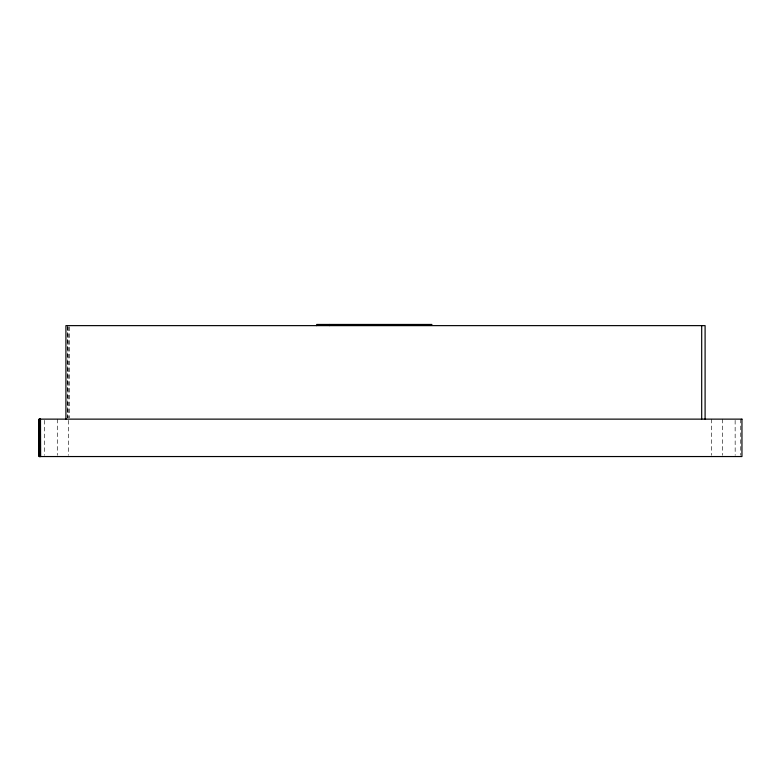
<?xml version="1.0" encoding="UTF-8"?>
<svg xmlns="http://www.w3.org/2000/svg" width="781" height="781" viewBox="0 0 781 781"><rect width="100%" height="100%" fill="white"/><g stroke="black" fill="none" stroke-linecap="round" stroke-linejoin="round"><path stroke-width="0.59" stroke-dasharray="3.9 2.93" d="M740.739 419.133L740.739 455.333M735.136 420.344L735.175 455.333M722.503 419.133L722.503 455.333M711.423 419.133L711.423 455.333M69.324 326.839L69.324 417.923M68.367 326.839L68.367 417.923M68.367 420.344L68.367 455.333M67.644 326.839L67.644 417.923M67.527 325.628L67.527 417.923M57.286 419.133L57.286 455.333M44.654 420.344L44.654 455.333"/><path stroke-width="1.17" d="M431.952 324.457L316.676 324.457L316.676 325.628M705.097 419.133L705.097 325.628L65.916 325.628L65.916 419.133M701.689 325.628L701.689 419.133M329.641 324.457L329.641 325.628M40.485 419.133L40.622 456.543M40.358 419.133L40.446 456.543M40.231 419.133L40.27 456.543M40.124 419.133L40.046 456.543M39.88 419.133L39.89 456.543M39.753 419.133L39.646 456.543L39.558 419.133M39.47 419.133L39.47 456.543M39.245 419.133L39.206 456.543M741.95 419.133L39.05 419.133L39.05 456.543L741.95 456.543L741.95 419.133"/></g></svg>
